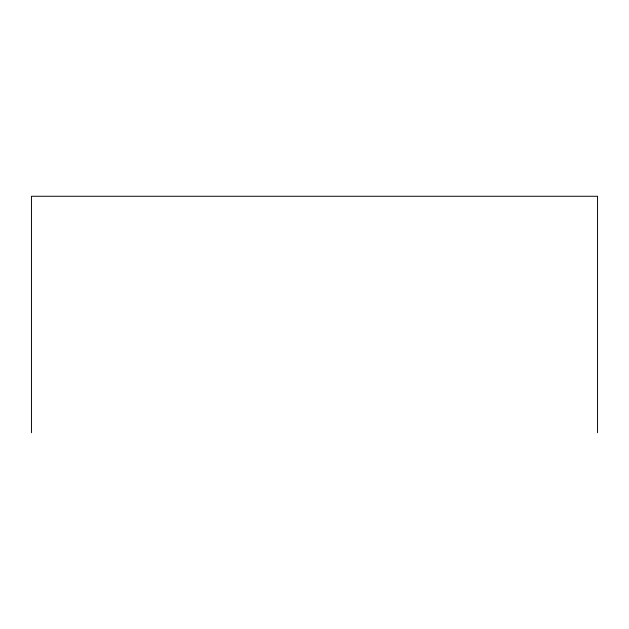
<?xml version="1.0" encoding="UTF-8"?>
<svg xmlns="http://www.w3.org/2000/svg" width="629" height="629" viewBox="0 0 629 629"><rect width="100%" height="100%" fill="white"/><g stroke="black" fill="none" stroke-linecap="round" stroke-linejoin="round"><path stroke-width="0.94" d="M597.55 432.728L597.55 196.272L31.45 196.272L31.45 432.728"/></g></svg>
